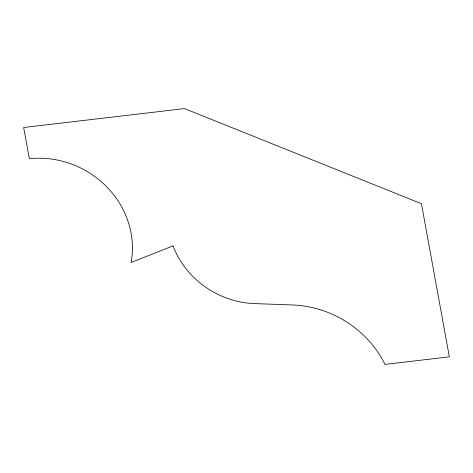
<?xml version="1.0" encoding="UTF-8"?>
<svg xmlns="http://www.w3.org/2000/svg" width="473" height="473" viewBox="0 0 473 473"><rect width="100%" height="100%" fill="white"/><g stroke="black" fill="none" stroke-linecap="round" stroke-linejoin="round"><path stroke-width="0.71" d="M173 245.901L131.139 262.491A89.829 84.028 27.3 0 0 29.338 158.715L23.65 127.509L184.505 108.595L421.431 203.703L449.35 356.837L385.01 364.405A102.641 96.019 27.3 0 0 292.326 304.967L254.592 303.589A86.748 81.149 27.3 0 1 173 245.901"/></g></svg>
